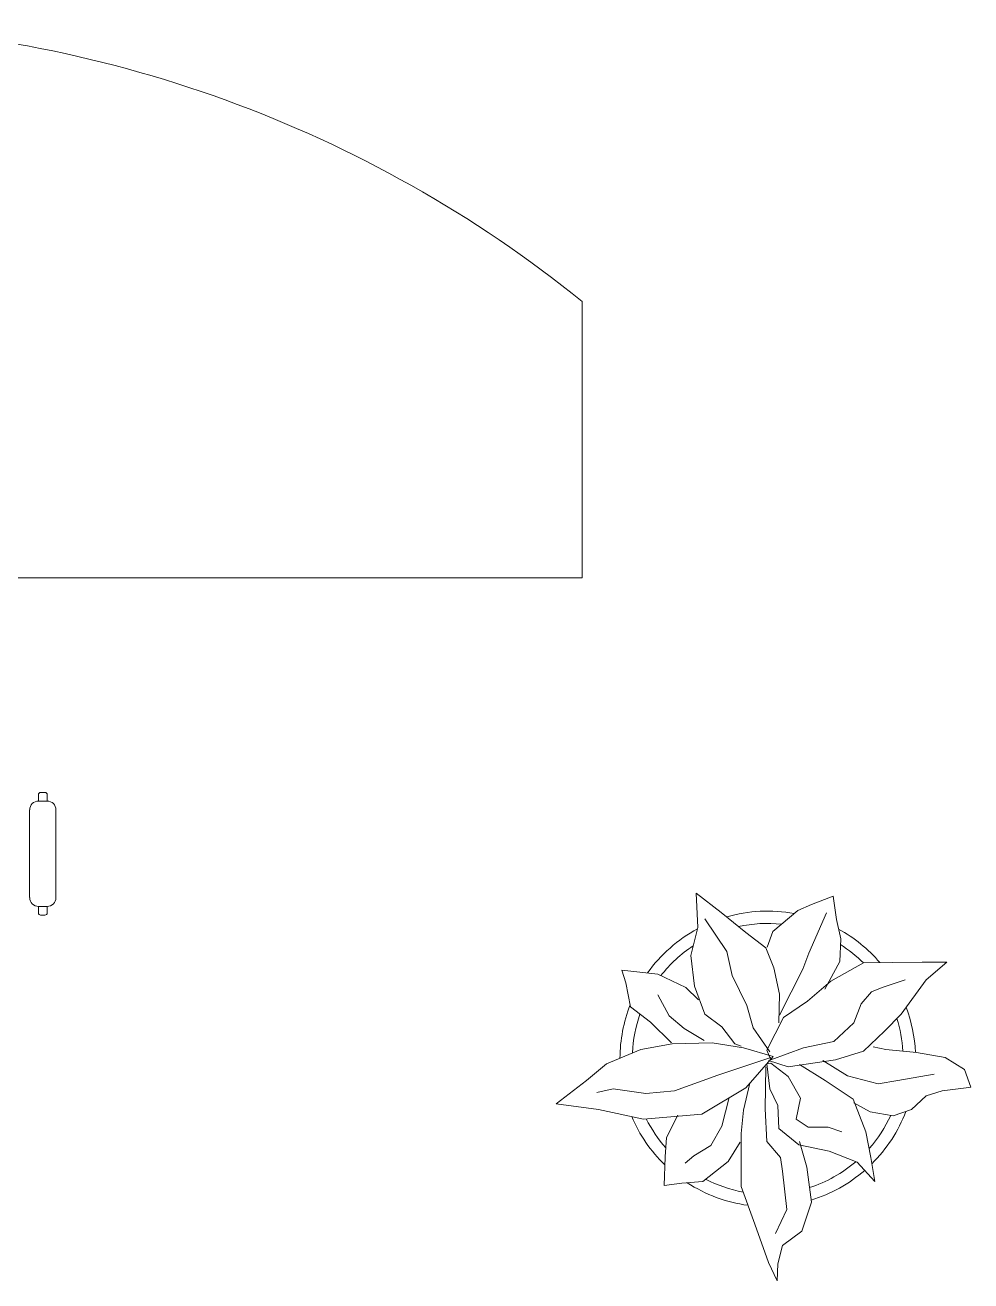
# Model space of a CAD drawing. Header units: millimetres. Extents: x 3079 to 579737, y 1565 to 1161826.
# Drawn here: x 104069 to 105515, y 923538 to 925459 of the extents above; entities that cross this region are included whole.
import ezdxf

# ---------------------------------------------------------------- set-up
doc = ezdxf.new("R2010")
doc.units = ezdxf.units.MM
doc.layers.add('FURNITURE', color=253, linetype='Continuous', lineweight=5, transparency=0.05)
doc.layers.add('TREES', color=72, linetype='Continuous', lineweight=5, transparency=0.05)

msp = doc.modelspace()

# ---------------------------------------------------------------- linework, layer by layer
at = {"layer": 'FURNITURE'}
for p, q in [((104920.5, 925036.3), (104920.5, 924613.6)), ((104920.5, 924613.6), (103115.6, 924613.6)), ((104088.9, 924282.2), (104088.9, 924272.2)), ((104102.3, 924272.2), (104088.9, 924272.2)), ((104088.9, 924272.2), (104102.3, 924272.2)), ((104098.9, 924285.6), (104092.2, 924285.6)), ((104102.3, 924272.2), (104102.3, 924282.2)), ((104075.4, 924258.8), (104075.4, 924124.6)), ((104115.7, 924124.6), (104115.7, 924258.8)), ((104088.9, 924111.1), (104102.3, 924111.1)), ((104088.9, 924101.1), (104088.9, 924111.1)), ((104102.3, 924111.1), (104102.3, 924101.1)), ((104098.9, 924097.7), (104092.2, 924097.7))]:
    msp.add_line(p, q, dxfattribs=at)
for centre, radius, start, end in [((103723.4, 923553.7), 1905.5, 51.0807, 88.9531), ((104088.9, 924258.8), 13.4, 90, 180), ((104092.2, 924282.2), 3.35, 90, 180), ((104098.9, 924282.2), 3.35, 0, 90), ((104102.3, 924258.8), 13.4, 0, 90), ((104088.9, 924124.6), 13.4, 180, 270), ((104102.3, 924124.6), 13.4, 270, 0), ((104092.2, 924101.1), 3.35, 180, 270), ((104098.9, 924101.1), 3.35, 270, 0)]:
    msp.add_arc(centre, radius, start, end, dxfattribs=at)
at = {"layer": 'TREES'}
for p, q in [((105132.8, 924102), (105094.9, 924131.4)), ((105094.9, 924131.4), (105097.4, 924078.7)), ((105304.4, 924127), (105271, 924114.1)), ((105309.4, 924091), (105304.4, 924127)), ((105170.8, 924071.4), (105132.8, 924102)), ((105250.4, 924105.1), (105212, 924073)), ((105271, 924114.1), (105250.4, 924105.1)), ((105294.1, 924101.4), (105267, 924039.7)), ((105141.4, 924042), (105108.2, 924092.2)), ((105315.8, 924061.6), (105309.4, 924091)), ((105097.4, 924078.7), (105086.4, 924035.9)), ((105201.4, 924048), (105170.8, 924071.4)), ((105212, 924073), (105203.1, 924048.6)), ((105314.6, 924027), (105315.8, 924061.6)), ((105149.9, 924005.3), (105141.4, 924042)), ((105213.7, 924017.4), (105201.4, 924048)), ((105086.4, 924035.9), (105092.4, 923989.2)), ((105267, 924039.7), (105258.1, 924015.3)), ((105291.4, 923984.4), (105314.6, 924027)), ((105350.8, 924024.9), (105300.6, 923996.7)), ((105440.2, 924026.1), (105350.8, 924024.9)), ((105478.2, 924026.1), (105440.2, 924026.1)), ((105446.3, 923999), (105478.2, 924026.1)), ((105036.1, 924007.6), (104980.9, 924013.8)), ((104980.9, 924013.8), (104987.2, 923994.2)), ((105078.9, 923986.9), (105036.1, 924007.6)), ((105172, 923959.8), (105149.9, 924005.3)), ((105222.2, 923977.1), (105213.7, 924017.4)), ((105258.1, 924015.3), (105222.2, 923944.8)), ((104987.2, 923994.2), (104994.4, 923957.5)), ((105098.4, 923968.4), (105078.9, 923986.9)), ((105092.4, 923989.2), (105108.2, 923946.5)), ((105300.6, 923996.7), (105265.2, 923966.1)), ((105363.1, 923980.7), (105379, 923986.9)), ((105379, 923986.9), (105414.4, 923999)), ((105408.3, 923946.5), (105446.3, 923999)), ((105053.2, 923944), (105036.1, 923975.9)), ((105221, 923932.9), (105222.2, 923977.1)), ((105265.2, 923966.1), (105228.3, 923941.5)), ((105347.1, 923962.3), (105363.1, 923980.7)), ((104994.4, 923957.5), (105025.1, 923934.2)), ((105108.2, 923946.5), (105134.1, 923926.9)), ((105181.8, 923925.6), (105172, 923959.8)), ((105336, 923932.9), (105347.1, 923962.3)), ((105382.7, 923920.6), (105408.3, 923946.5)), ((105025.1, 923934.2), (105057, 923902.3)), ((105076.6, 923924.4), (105053.2, 923944)), ((105134.1, 923926.9), (105153.7, 923901)), ((105228.3, 923941.5), (105202.6, 923891.2)), ((105305.4, 923904.8), (105336, 923932.9)), ((105107.2, 923906), (105076.6, 923924.4)), ((105207.4, 923888.9), (105181.8, 923925.6)), ((105350.8, 923890), (105382.7, 923920.6)), ((104957.8, 923870.4), (105010.3, 923892.5)), ((105010.3, 923892.5), (105058.2, 923901)), ((105058.2, 923901), (105119.3, 923902.3)), ((105119.3, 923902.3), (105167, 923895)), ((105153.7, 923901), (105163.5, 923897.5)), ((105167, 923895), (105212.4, 923881.4)), ((105202.6, 923891.2), (105208.7, 923876.6)), ((105208.7, 923876.6), (105258.9, 923895)), ((105258.9, 923895), (105305.4, 923904.8)), ((105307.9, 923876.6), (105350.8, 923890)), ((105385, 923892.5), (105365.4, 923896.2)), ((105431.7, 923887.7), (105385, 923892.5)), ((105475.7, 923880.2), (105431.7, 923887.7)), ((104927.1, 923844.7), (104957.8, 923870.4)), ((105208.7, 923880.2), (105127.8, 923853.3)), ((105212.4, 923881.4), (105170.8, 923833.7)), ((105202.6, 923870.4), (105208.7, 923871.6)), ((105207.4, 923832.4), (105202.6, 923870.4)), ((105205.1, 923875.4), (105235.6, 923865.6)), ((105208.7, 923871.6), (105235.6, 923850.8)), ((105235.6, 923865.6), (105307.9, 923876.6)), ((105252.9, 923869.3), (105292.1, 923844.7)), ((105326.2, 923852), (105288.3, 923875.4)), ((105505.1, 923861.8), (105475.7, 923880.2)), ((105127.8, 923853.3), (105061.8, 923828.9)), ((105201.4, 923865.6), (105200.1, 923801.8)), ((105235.6, 923850.8), (105254.1, 923817.8)), ((105372.9, 923839.9), (105326.2, 923852)), ((105458.6, 923854.5), (105403.3, 923844.7)), ((105514.8, 923834.9), (105505.1, 923861.8)), ((104880.7, 923809.3), (104927.1, 923844.7)), ((104967.6, 923832.4), (104943, 923826.4)), ((105017.8, 923825.1), (104967.6, 923832.4)), ((105170.8, 923833.7), (105103.4, 923793.2)), ((105167, 923799.5), (105176.8, 923841)), ((105219.7, 923806.8), (105207.4, 923832.4)), ((105292.1, 923844.7), (105334.8, 923816.6)), ((105403.3, 923844.7), (105372.9, 923839.9)), ((105470.9, 923828.9), (105507.6, 923833.7)), ((105507.6, 923833.7), (105514.8, 923834.9)), ((105061.8, 923828.9), (105017.8, 923825.1)), ((105134.1, 923774.9), (105145.1, 923819.1)), ((105254.1, 923817.8), (105247.9, 923785.9)), ((105334.8, 923816.6), (105354.4, 923766.3)), ((105424.2, 923800.7), (105446.3, 923821.4)), ((105446.3, 923821.4), (105470.9, 923828.9)), ((104945.5, 923800.7), (104880.7, 923809.3)), ((105014, 923785.9), (104945.5, 923800.7)), ((105103.4, 923793.2), (105014, 923785.9)), ((105049.5, 923757.8), (105066.8, 923792)), ((105163.5, 923763.8), (105167, 923799.5)), ((105200.1, 923801.8), (105202.6, 923751.8)), ((105221, 923771.3), (105219.7, 923806.8)), ((105336, 923810.5), (105360.6, 923797)), ((105360.6, 923797), (105396.1, 923790.9)), ((105396.1, 923790.9), (105424.2, 923800.7)), ((105117, 923745.5), (105134.1, 923774.9)), ((105247.9, 923785.9), (105266.2, 923773.6)), ((105266.2, 923773.6), (105296.8, 923773.6)), ((105296.8, 923773.6), (105317.7, 923766.3)), ((105047.2, 923728.4), (105049.5, 923757.8)), ((105163.5, 923724.6), (105163.5, 923763.8)), ((105251.6, 923746.7), (105221, 923771.3)), ((105354.4, 923766.3), (105361.9, 923727.1)), ((105091.2, 923729.7), (105117, 923745.5)), ((105162.2, 923750.5), (105143.9, 923721.1)), ((105202.6, 923751.8), (105223.5, 923727.1)), ((105298.1, 923736.9), (105251.6, 923746.7)), ((105252.9, 923751.8), (105263.9, 923712.3)), ((105341, 923719.9), (105298.1, 923736.9)), ((105045.9, 923684.2), (105047.2, 923728.4)), ((105077.8, 923718.6), (105091.2, 923729.7)), ((105143.9, 923721.1), (105104.7, 923690.5)), ((105163.5, 923682.9), (105163.5, 923724.6)), ((105223.5, 923727.1), (105227, 923706.3)), ((105367.9, 923690.5), (105341, 923719.9)), ((105361.9, 923727.1), (105367.9, 923690.5)), ((105227, 923706.3), (105233.3, 923647.5)), ((105263.9, 923712.3), (105271.2, 923658.6)), ((105072.8, 923688), (105045.9, 923684.2)), ((105104.7, 923690.5), (105072.8, 923688)), ((105184.3, 923625.4), (105163.5, 923682.9)), ((105271.2, 923658.6), (105256.4, 923614.4)), ((105233.3, 923647.5), (105216, 923610.8)), ((105205.1, 923566.6), (105184.3, 923625.4)), ((105256.4, 923614.4), (105227, 923592.5)), ((105227, 923592.5), (105219.7, 923564.3)), ((105218.5, 923538.5), (105205.1, 923566.6)), ((105219.7, 923564.3), (105218.5, 923538.5))]:
    msp.add_line(p, q, dxfattribs=at)
for radius, start, end in [(226, 79.7038, 106.1281), (207.1, 84.1886, 102.4028), (226, 118.3455, 144.4541), (226, 40.6606, 61.3393), (207.1, 123.3868, 142.0756), (207.1, 45.0835, 57.5023), (226, 158.5862, 179.7442), (207.1, 160.6559, 177.5057), (226, 2.503, 20.4563), (207.1, 3.2699, 17.4002), (207.1, 318.4756, 335.3347), (226, 314.8021, 339.1804), (226, 202.9768, 225.8473), (207.1, 206.2761, 221.1349), (207.1, 287.9864, 310.5771), (226, 287.123, 310.9816), (226, 236.9563, 262.295), (207.1, 242.6899, 259.5346)]:
    msp.add_arc((105204.2, 923878), radius, start, end, dxfattribs=at)

doc.saveas('drawing.dxf')
